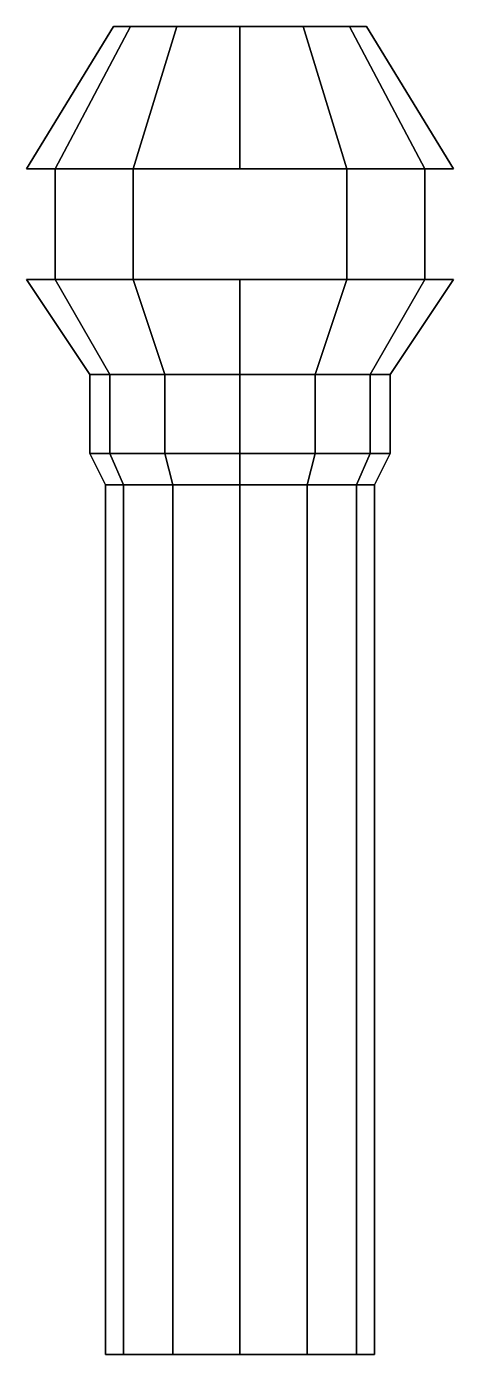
# Model space of a CAD drawing. Extents: x -0.135 to 0.135, y 0.35 to 1.19.
import ezdxf

# ---------------------------------------------------------------- set-up
doc = ezdxf.new("R2010")
doc.units = 0
doc.layers.add('BARREL', color=1, linetype='CONTINUOUS')

msp = doc.modelspace()

# ---------------------------------------------------------------- linework, layer by layer
at = {"layer": 'BARREL'}
for points in [[(-0.11691, 1.1, -0.0675), (-0.135, 1.1), (-0.08, 1.19), (-0.06928, 1.19, -0.04)], [(-0.135, 1.1), (-0.11691, 1.1, 0.0675), (-0.06928, 1.19, 0.04), (-0.08, 1.19)], [(-0.0675, 1.1, -0.11691), (-0.11691, 1.1, -0.0675), (-0.06928, 1.19, -0.04), (-0.04, 1.19, -0.06928)], [(-0.11691, 1.1, 0.0675), (-0.0675, 1.1, 0.11691), (-0.04, 1.19, 0.06928), (-0.06928, 1.19, 0.04)], [(-0.08, 1.19), (-0.06928, 1.19, 0.04), (-0.05196, 1.19, 0.03), (-0.06, 1.19)], [(-0.06928, 1.19, -0.04), (-0.08, 1.19), (-0.06, 1.19), (-0.05196, 1.19, -0.03)], [(-0.06928, 1.19, 0.04), (-0.04, 1.19, 0.06928), (-0.03, 1.19, 0.05196), (-0.05196, 1.19, 0.03)], [(-0.04, 1.19, -0.06928), (-0.06928, 1.19, -0.04), (-0.05196, 1.19, -0.03), (-0.03, 1.19, -0.05196)], [(0, 1.1, -0.135), (-0.0675, 1.1, -0.11691), (-0.04, 1.19, -0.06928), (0, 1.19, -0.08)], [(-0.0675, 1.1, 0.11691), (0, 1.1, 0.135), (0, 1.19, 0.08), (-0.04, 1.19, 0.06928)], [(-0.04, 1.19, 0.06928), (0, 1.19, 0.08), (0, 1.19, 0.06), (-0.03, 1.19, 0.05196)], [(0, 1.19, -0.08), (-0.04, 1.19, -0.06928), (-0.03, 1.19, -0.05196), (0, 1.19, -0.06)], [(0.0675, 1.1, -0.11691), (0, 1.1, -0.135), (0, 1.19, -0.08), (0.04, 1.19, -0.06928)], [(0, 1.1, 0.135), (0.0675, 1.1, 0.11691), (0.04, 1.19, 0.06928), (0, 1.19, 0.08)], [(0, 1.19, 0.08), (0.04, 1.19, 0.06928), (0.03, 1.19, 0.05196), (0, 1.19, 0.06)], [(0.04, 1.19, -0.06928), (0, 1.19, -0.08), (0, 1.19, -0.06), (0.03, 1.19, -0.05196)], [(0.06928, 1.19, -0.04), (0.04, 1.19, -0.06928), (0.03, 1.19, -0.05196), (0.05196, 1.19, -0.03)], [(0.04, 1.19, 0.06928), (0.06928, 1.19, 0.04), (0.05196, 1.19, 0.03), (0.03, 1.19, 0.05196)], [(0.11691, 1.1, -0.0675), (0.0675, 1.1, -0.11691), (0.04, 1.19, -0.06928), (0.06928, 1.19, -0.04)], [(0.0675, 1.1, 0.11691), (0.11691, 1.1, 0.0675), (0.06928, 1.19, 0.04), (0.04, 1.19, 0.06928)], [(0.08, 1.19), (0.06928, 1.19, -0.04), (0.05196, 1.19, -0.03), (0.06, 1.19)], [(0.06928, 1.19, 0.04), (0.08, 1.19), (0.06, 1.19), (0.05196, 1.19, 0.03)], [(0.135, 1.1), (0.11691, 1.1, -0.0675), (0.06928, 1.19, -0.04), (0.08, 1.19)], [(0.11691, 1.1, 0.0675), (0.135, 1.1), (0.08, 1.19), (0.06928, 1.19, 0.04)], [(-0.0675, 1.1, 0.11691), (-0.11691, 1.1, 0.0675), (-0.11691, 1.03, 0.0675), (-0.0675, 1.03, 0.11691)], [(-0.11691, 1.1, -0.0675), (-0.0675, 1.1, -0.11691), (-0.0675, 1.03, -0.11691), (-0.11691, 1.03, -0.0675)], [(0.11691, 1.1, 0.0675), (0.0675, 1.1, 0.11691), (0.0675, 1.03, 0.11691), (0.11691, 1.03, 0.0675)], [(0.0675, 1.1, -0.11691), (0.11691, 1.1, -0.0675), (0.11691, 1.03, -0.0675), (0.0675, 1.03, -0.11691)], [(-0.08227, 0.97, -0.0475), (-0.095, 0.97), (-0.135, 1.03), (-0.11691, 1.03, -0.0675)], [(-0.095, 0.97), (-0.08227, 0.97, 0.0475), (-0.11691, 1.03, 0.0675), (-0.135, 1.03)], [(-0.0475, 0.97, -0.08227), (-0.08227, 0.97, -0.0475), (-0.11691, 1.03, -0.0675), (-0.0675, 1.03, -0.11691)], [(-0.08227, 0.97, 0.0475), (-0.0475, 0.97, 0.08227), (-0.0675, 1.03, 0.11691), (-0.11691, 1.03, 0.0675)], [(0, 0.97, -0.095), (-0.0475, 0.97, -0.08227), (-0.0675, 1.03, -0.11691), (0, 1.03, -0.135)], [(-0.0475, 0.97, 0.08227), (0, 0.97, 0.095), (0, 1.03, 0.135), (-0.0675, 1.03, 0.11691)], [(0.0475, 0.97, -0.08227), (0, 0.97, -0.095), (0, 1.03, -0.135), (0.0675, 1.03, -0.11691)], [(0, 0.97, 0.095), (0.0475, 0.97, 0.08227), (0.0675, 1.03, 0.11691), (0, 1.03, 0.135)], [(0.08227, 0.97, -0.0475), (0.0475, 0.97, -0.08227), (0.0675, 1.03, -0.11691), (0.11691, 1.03, -0.0675)], [(0.0475, 0.97, 0.08227), (0.08227, 0.97, 0.0475), (0.11691, 1.03, 0.0675), (0.0675, 1.03, 0.11691)], [(0.095, 0.97), (0.08227, 0.97, -0.0475), (0.11691, 1.03, -0.0675), (0.135, 1.03)], [(0.08227, 0.97, 0.0475), (0.095, 0.97), (0.135, 1.03), (0.11691, 1.03, 0.0675)], [(-0.08227, 0.97, 0.0475), (-0.095, 0.97), (-0.095, 0.92), (-0.08227, 0.92, 0.0475)], [(-0.095, 0.97), (-0.08227, 0.97, -0.0475), (-0.08227, 0.92, -0.0475), (-0.095, 0.92)], [(-0.0475, 0.97, 0.08227), (-0.08227, 0.97, 0.0475), (-0.08227, 0.92, 0.0475), (-0.0475, 0.92, 0.08227)], [(-0.08227, 0.97, -0.0475), (-0.0475, 0.97, -0.08227), (-0.0475, 0.92, -0.08227), (-0.08227, 0.92, -0.0475)], [(0, 0.97, 0.095), (-0.0475, 0.97, 0.08227), (-0.0475, 0.92, 0.08227), (0, 0.92, 0.095)], [(-0.0475, 0.97, -0.08227), (0, 0.97, -0.095), (0, 0.92, -0.095), (-0.0475, 0.92, -0.08227)], [(0.0475, 0.97, 0.08227), (0, 0.97, 0.095), (0, 0.92, 0.095), (0.0475, 0.92, 0.08227)], [(0, 0.97, -0.095), (0.0475, 0.97, -0.08227), (0.0475, 0.92, -0.08227), (0, 0.92, -0.095)], [(0.08227, 0.97, 0.0475), (0.0475, 0.97, 0.08227), (0.0475, 0.92, 0.08227), (0.08227, 0.92, 0.0475)], [(0.0475, 0.97, -0.08227), (0.08227, 0.97, -0.0475), (0.08227, 0.92, -0.0475), (0.0475, 0.92, -0.08227)], [(0.095, 0.97), (0.08227, 0.97, 0.0475), (0.08227, 0.92, 0.0475), (0.095, 0.92)], [(0.08227, 0.97, -0.0475), (0.095, 0.97), (0.095, 0.92), (0.08227, 0.92, -0.0475)], [(-0.07361, 0.9, -0.0425), (-0.085, 0.9), (-0.095, 0.92), (-0.08227, 0.92, -0.0475)], [(-0.085, 0.9), (-0.07361, 0.9, 0.0425), (-0.08227, 0.92, 0.0475), (-0.095, 0.92)], [(-0.0425, 0.9, -0.07361), (-0.07361, 0.9, -0.0425), (-0.08227, 0.92, -0.0475), (-0.0475, 0.92, -0.08227)], [(-0.07361, 0.9, 0.0425), (-0.0425, 0.9, 0.07361), (-0.0475, 0.92, 0.08227), (-0.08227, 0.92, 0.0475)], [(0, 0.9, -0.085), (-0.0425, 0.9, -0.07361), (-0.0475, 0.92, -0.08227), (0, 0.92, -0.095)], [(-0.0425, 0.9, 0.07361), (0, 0.9, 0.085), (0, 0.92, 0.095), (-0.0475, 0.92, 0.08227)], [(0.0425, 0.9, -0.07361), (0, 0.9, -0.085), (0, 0.92, -0.095), (0.0475, 0.92, -0.08227)], [(0, 0.9, 0.085), (0.0425, 0.9, 0.07361), (0.0475, 0.92, 0.08227), (0, 0.92, 0.095)], [(0.07361, 0.9, -0.0425), (0.0425, 0.9, -0.07361), (0.0475, 0.92, -0.08227), (0.08227, 0.92, -0.0475)], [(0.0425, 0.9, 0.07361), (0.07361, 0.9, 0.0425), (0.08227, 0.92, 0.0475), (0.0475, 0.92, 0.08227)], [(0.085, 0.9), (0.07361, 0.9, -0.0425), (0.08227, 0.92, -0.0475), (0.095, 0.92)], [(0.07361, 0.9, 0.0425), (0.085, 0.9), (0.095, 0.92), (0.08227, 0.92, 0.0475)], [(-0.07361, 0.9, 0.0425), (-0.085, 0.9), (-0.085, 0.35), (-0.07361, 0.35, 0.0425)], [(-0.085, 0.9), (-0.07361, 0.9, -0.0425), (-0.07361, 0.35, -0.0425), (-0.085, 0.35)], [(-0.0425, 0.9, 0.07361), (-0.07361, 0.9, 0.0425), (-0.07361, 0.35, 0.0425), (-0.0425, 0.35, 0.07361)], [(-0.07361, 0.9, -0.0425), (-0.0425, 0.9, -0.07361), (-0.0425, 0.35, -0.07361), (-0.07361, 0.35, -0.0425)], [(0, 0.9, 0.085), (-0.0425, 0.9, 0.07361), (-0.0425, 0.35, 0.07361), (0, 0.35, 0.085)], [(-0.0425, 0.9, -0.07361), (0, 0.9, -0.085), (0, 0.35, -0.085), (-0.0425, 0.35, -0.07361)], [(0.0425, 0.9, 0.07361), (0, 0.9, 0.085), (0, 0.35, 0.085), (0.0425, 0.35, 0.07361)], [(0, 0.9, -0.085), (0.0425, 0.9, -0.07361), (0.0425, 0.35, -0.07361), (0, 0.35, -0.085)], [(0.07361, 0.9, 0.0425), (0.0425, 0.9, 0.07361), (0.0425, 0.35, 0.07361), (0.07361, 0.35, 0.0425)], [(0.0425, 0.9, -0.07361), (0.07361, 0.9, -0.0425), (0.07361, 0.35, -0.0425), (0.0425, 0.35, -0.07361)], [(0.085, 0.9), (0.07361, 0.9, 0.0425), (0.07361, 0.35, 0.0425), (0.085, 0.35)], [(0.07361, 0.9, -0.0425), (0.085, 0.9), (0.085, 0.35), (0.07361, 0.35, -0.0425)]]:
    msp.add_3dface(points, dxfattribs=at)

doc.saveas('drawing.dxf')
